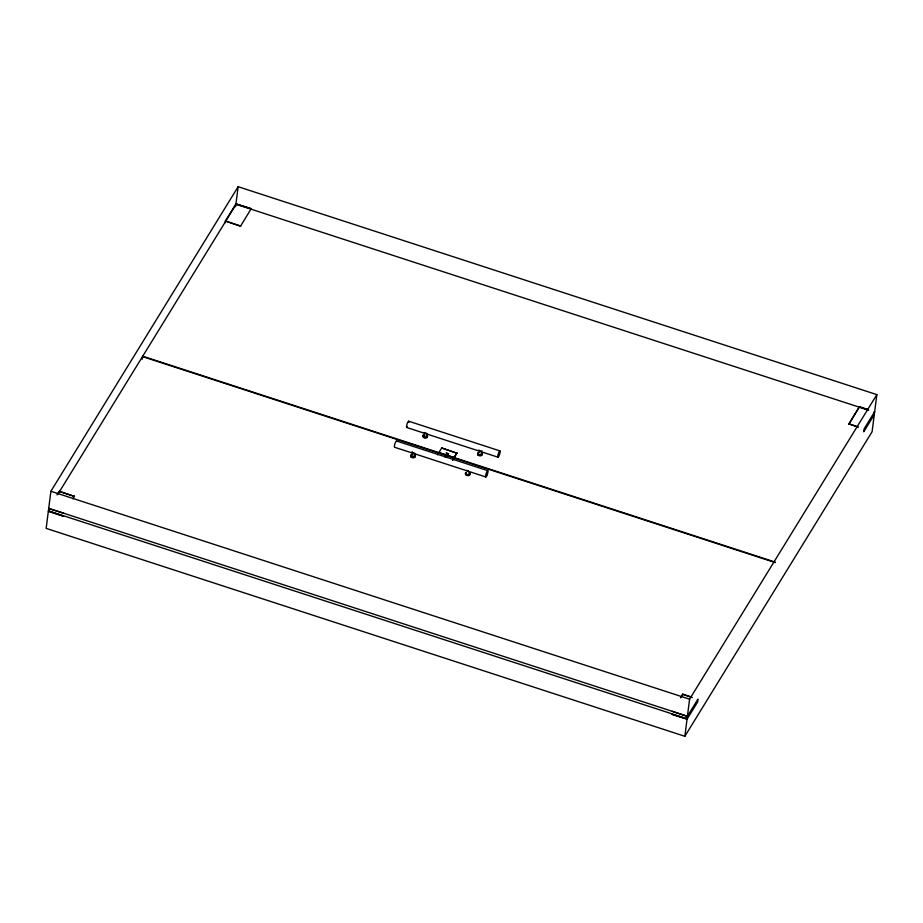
<?xml version="1.0" encoding="UTF-8"?>
<svg xmlns="http://www.w3.org/2000/svg" width="923" height="923" viewBox="0 0 923 923"><rect width="100%" height="100%" fill="white"/><g stroke="black" fill="none" stroke-linecap="round" stroke-linejoin="round"><path stroke-width="1.38" d="M50.903 491.267L46.15 528.371L684.854 736.289L872.097 431.733L876.85 394.629L238.146 186.711L50.903 491.267L689.596 699.184L876.85 394.629M49.104 508.492L48.792 510.961L686.885 718.682L687.197 716.213M63.918 513.292L48.988 508.688L48.677 511.157L63.549 516.257L48.331 511.307M56.995 494.878L59.245 491.209L74.428 496.401L59.522 491.555M142.177 359.07L142.5 356.59L775.112 562.534M142.419 358.689L142.73 356.209L236.242 204.121L251.171 208.725L235.965 203.775L225.431 220.909L225.177 222.893M235.584 206.752L238.146 186.711M225.708 221.255L240.603 226.112L225.431 220.909M441.713 447.978L456.885 453.181L441.713 447.978L437.467 454.877M453.828 459.527L454.093 457.531L438.875 452.582M672.209 711.298L687.081 716.398L686.758 718.879L671.829 714.275L687.035 719.225L697.569 702.091L697.95 699.126L687.416 716.248L48.711 508.342M681.209 696.865L682.743 694.177L691.615 697.061M684.854 736.289L689.596 699.184M858.378 427.211L848.929 423.876L859.451 406.743L868.324 409.627M848.895 424.119L859.451 406.743M873.896 414.508L874.208 412.039M874.012 414.312L874.323 411.843M446.882 456.77C446.155 453.804 442.232 457.323 446.732 456.931C446.501 454.624 442.221 456.758 446.755 456.677M448.566 453.678L447.805 454.335L446.121 453.089L448.44 453.735M478.887 450.02L480.214 451.266L482.002 450.793M58.022 494.001L142.5 356.59M72.917 498.847L74.451 496.159M240.603 226.112L251.171 208.725M407.389 426.772L407.135 427.199A3.3 0.704 -72 0 1 406.593 425.872A3.3 0.704 -72 0 1 408.116 421.719A3.3 0.704 -72 0 1 408.877 422.434M452.674 459.827L456.92 452.928M452.582 460.173L453.943 457.97M454.174 457.589L456.885 453.181M680.482 697.846L682.743 694.177M874.669 411.693L864.136 428.826L863.755 431.791L874.289 414.658M445.567 456.458L445.924 455.881M412.189 451.739L411.877 452.466M426.934 433.452L424.026 432.46M414.785 453.228L411.877 452.489M468.48 471.122L466.623 470.303M859.428 406.997L867.551 409.639M236.115 204.318L868.739 410.25M848.929 423.876L857.79 426.761M408.693 421.211L499.931 450.909M406.72 427.487L497.959 457.185M142.73 356.209L775.343 562.153M445.301 456.031L446.201 456.32M396.532 440.975L487.782 470.672M485.81 476.96L394.571 447.251A3.3 0.704 -72 0 1 395.067 443.363A3.3 0.704 -72 0 1 396.752 441.309M682.708 694.419L692.192 697.511M446.836 453.297L447.736 453.597M469.322 473.291A1.638 1.061 7.3 0 1 468.699 474.56A1.638 1.061 7.3 0 1 466.611 474.237A1.638 1.061 7.3 0 1 466.519 472.853M465.792 474.157A2.284 1.477 7.3 0 0 468.411 475.091A2.319 1.5 7.3 0 0 469.83 473.038A2.284 1.477 7.3 0 0 469.161 472.484M465.746 474.145A2.319 1.5 7.3 0 1 466.277 472.345M469.761 473.534A2.319 1.5 7.3 0 1 468.342 475.587A2.284 1.477 7.3 0 1 465.734 474.664A2.319 1.5 7.3 0 1 466.207 472.841M469.08 473.014A2.284 1.477 7.3 0 1 469.749 473.568M414.058 455.004A1.638 1.061 7.3 0 1 414.277 456.585A1.638 1.061 7.3 0 1 411.866 456.412A1.638 1.061 7.3 0 1 412.073 454.854M415.085 455.212A2.319 1.5 7.3 0 1 413.666 457.266A2.284 1.477 7.3 0 1 411.047 456.343A2.319 1.5 7.3 0 1 412.419 454.278M410.943 456.827A2.319 1.5 7.3 0 1 412.362 454.774M414.404 454.693A2.284 1.477 7.3 0 1 415.062 455.247M410.989 456.839A2.284 1.477 7.3 0 0 413.596 457.773A2.319 1.5 7.3 0 0 415.015 455.72A2.284 1.477 7.3 0 0 414.335 455.201M426.207 435.229A1.638 1.061 7.3 0 1 426.426 436.821A1.638 1.061 7.3 0 1 424.015 436.648A1.638 1.061 7.3 0 1 424.222 435.091M423.68 434.756A2.319 1.5 7.3 0 0 423.161 436.556A2.284 1.477 7.3 0 0 425.815 437.502A2.319 1.5 7.3 0 0 427.234 435.448A2.284 1.477 7.3 0 0 426.576 434.895M424.557 435.01A2.319 1.5 7.3 0 0 423.138 437.064A2.284 1.477 7.3 0 0 425.757 437.998A2.319 1.5 7.3 0 0 427.176 435.944M478.668 453.089A1.638 1.061 7.3 0 0 478.864 454.543A1.638 1.061 7.3 0 0 481.079 454.704A1.638 1.061 7.3 0 0 481.252 453.274A2.284 1.477 7.3 0 1 481.898 453.804M479.325 452.328A2.319 1.5 7.3 0 0 477.906 454.381A2.284 1.477 7.3 0 0 480.56 455.327A2.319 1.5 7.3 0 0 481.979 453.274A2.284 1.477 7.3 0 0 481.298 452.755M481.921 453.77A2.319 1.5 7.3 0 1 480.502 455.824A2.284 1.477 7.3 0 1 477.883 454.889M477.837 454.877A2.319 1.5 7.3 0 1 478.368 453.078M486.744 475.818L486.225 476.672A3.3 0.704 -72 0 1 486.006 473.995A3.3 0.704 -72 0 1 487.944 470.834A3.3 0.704 -72 0 1 486.744 475.818M498.547 456.677A3.3 0.704 -72 0 0 500.151 451.243A3.3 0.704 -72 0 0 498.155 454.231A3.3 0.704 -72 0 0 498.547 456.677"/></g></svg>
